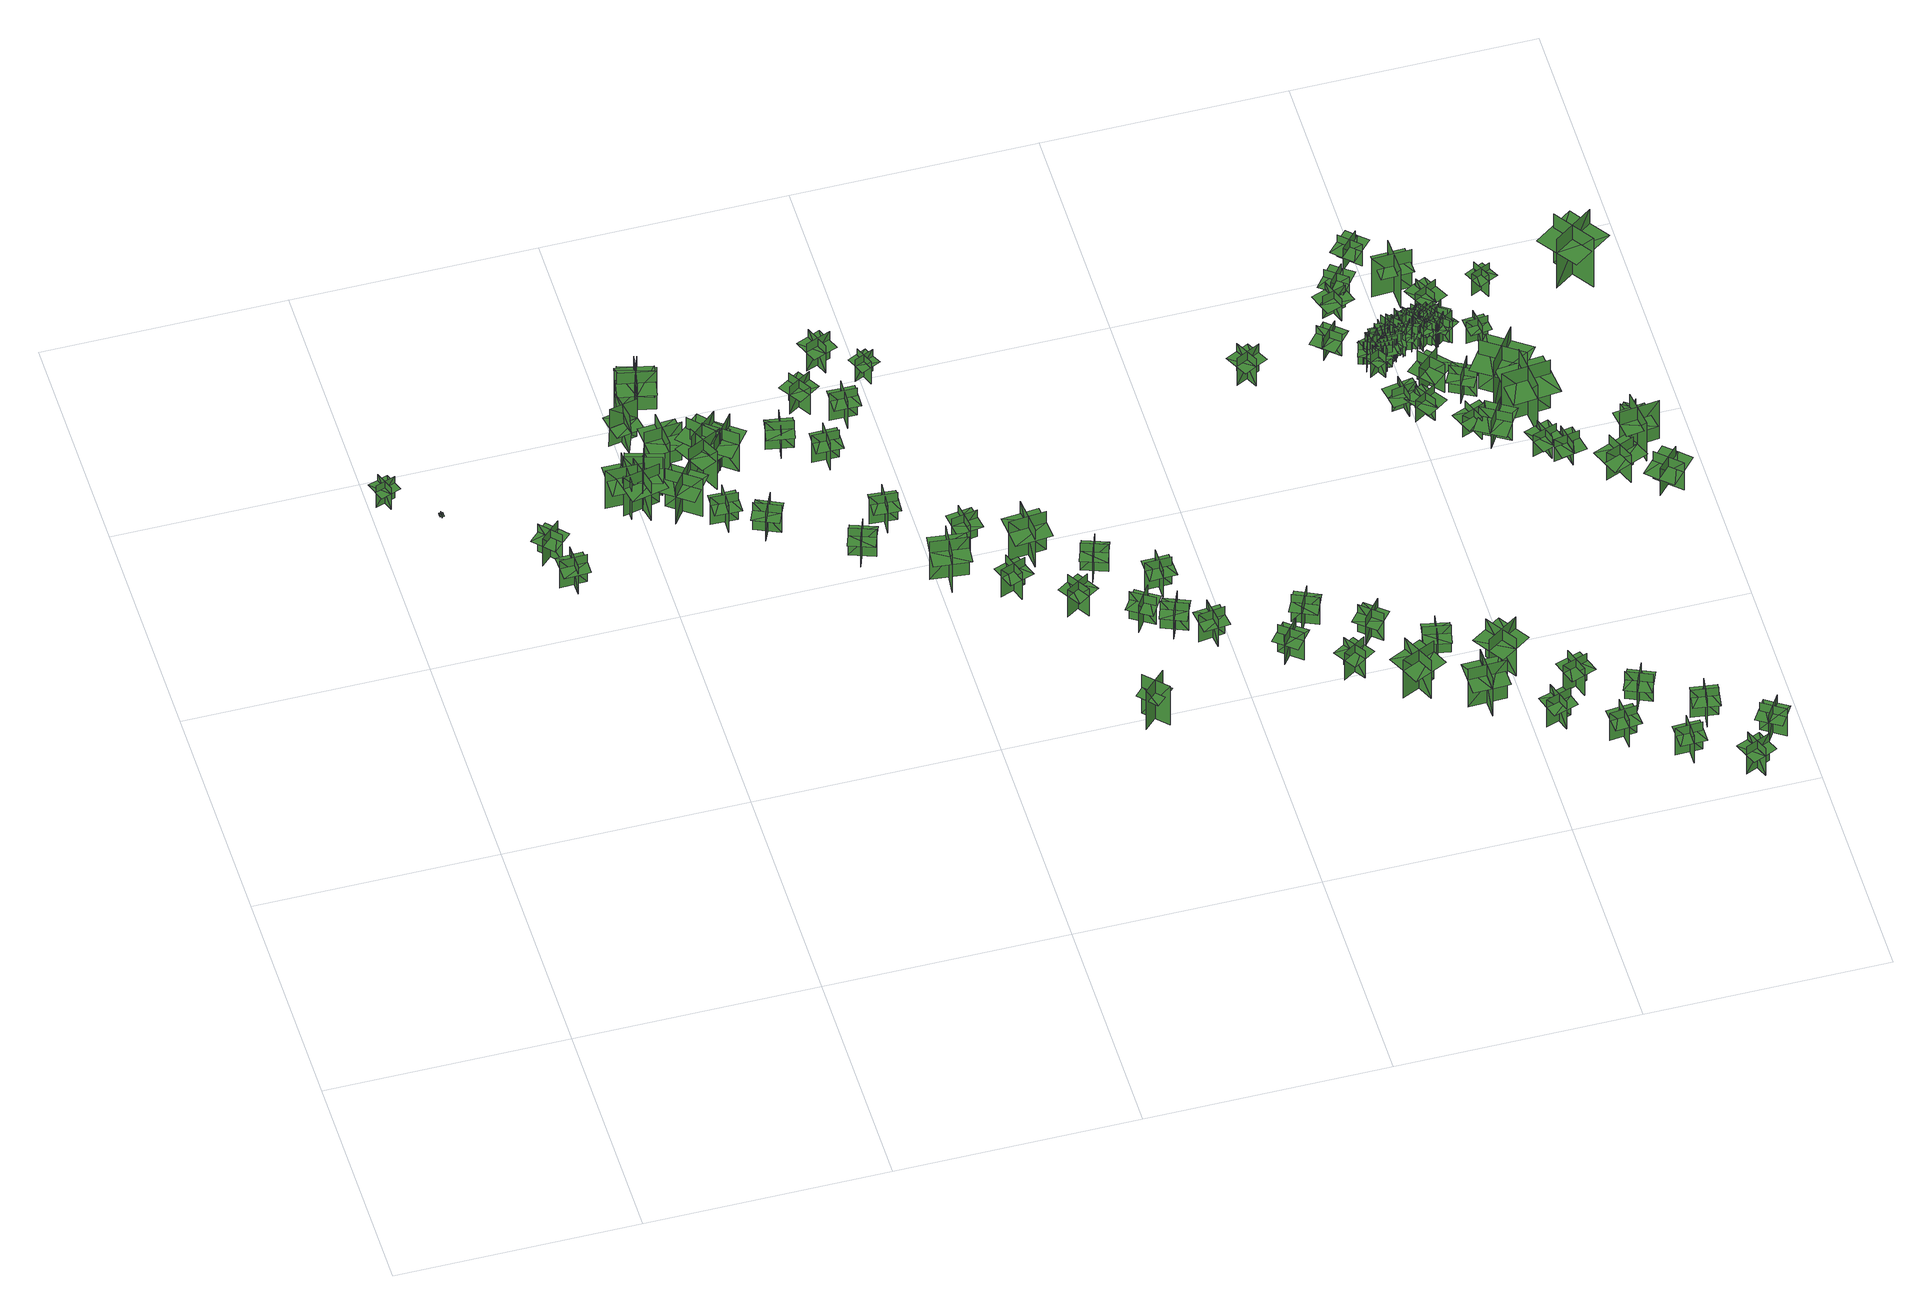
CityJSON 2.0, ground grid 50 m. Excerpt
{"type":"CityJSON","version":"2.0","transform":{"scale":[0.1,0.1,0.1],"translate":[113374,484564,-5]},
"CityObjects":{
"tree1":{"type":"SolitaryVegetationObject","geometry":[{"type":"MultiSurface","lod":"1","boundaries":[[[0,1,2]],[[0,2,3]],[[4,5,6]],[[4,6,7]],[[8,9,10]],[[8,10,11]],[[8,11,12]],[[8,12,13]]]}]},
"tree2":{"type":"SolitaryVegetationObject","geometry":[{"type":"MultiSurface","lod":"1","boundaries":[[[14,15,16]],[[14,16,17]],[[18,19,20]],[[18,20,21]],[[22,23,24]],[[22,24,25]],[[22,25,26]],[[22,26,27]]]}]},
"tree3":{"type":"SolitaryVegetationObject","geometry":[{"type":"MultiSurface","lod":"1","boundaries":[[[28,29,30]],[[28,30,31]],[[32,33,34]],[[32,34,35]],[[36,37,38]],[[36,38,39]],[[36,39,40]],[[36,40,41]]]}]},
"tree4":{"type":"SolitaryVegetationObject","geometry":[{"type":"MultiSurface","lod":"1","boundaries":[[[42,43,44]],[[42,44,45]],[[46,47,48]],[[46,48,49]],[[50,51,52]],[[50,52,53]],[[50,53,54]],[[50,54,55]]]}]},
"tree5":{"type":"SolitaryVegetationObject","geometry":[{"type":"MultiSurface","lod":"1","boundaries":[[[56,57,58]],[[56,58,59]],[[60,61,62]],[[60,62,63]],[[64,65,66]],[[64,66,67]],[[64,67,68]],[[64,68,69]]]}]},
"tree6":{"type":"SolitaryVegetationObject","geometry":[{"type":"MultiSurface","lod":"1","boundaries":[[[70,71,72]],[[70,72,73]],[[74,75,76]],[[74,76,77]],[[78,79,80]],[[78,80,81]],[[78,81,82]],[[78,82,83]]]}]},
"tree7":{"type":"SolitaryVegetationObject","geometry":[{"type":"MultiSurface","lod":"1","boundaries":[[[84,85,86]],[[84,86,87]],[[88,89,90]],[[88,90,91]],[[92,93,94]],[[92,94,95]],[[92,95,96]],[[92,96,97]]]}]},
"tree8":{"type":"SolitaryVegetationObject","geometry":[{"type":"MultiSurface","lod":"1","boundaries":[[[98,99,100]],[[98,100,101]],[[102,103,104]],[[102,104,105]],[[106,107,108]],[[106,108,109]],[[106,109,110]],[[106,110,111]]]}]},
"tree9":{"type":"SolitaryVegetationObject","geometry":[{"type":"MultiSurface","lod":"1","boundaries":[[[112,113,114]],[[112,114,115]],[[116,117,118]],[[116,118,119]],[[120,121,117]],[[120,117,116]],[[122,123,113]],[[122,113,112]],[[112,113,124]],[[112,124,125]],[[112,126,127]],[[112,127,113]]]}]},
"tree10":{"type":"SolitaryVegetationObject","geometry":[{"type":"MultiSurface","lod":"1","boundaries":[[[128,129,130]],[[128,130,131]],[[132,133,134]],[[132,134,135]],[[136,137,138]],[[136,138,139]],[[136,139,140]],[[136,140,141]]]}]},
"tree11":{"type":"SolitaryVegetationObject","geometry":[{"type":"MultiSurface","lod":"1","boundaries":[[[142,143,144]],[[142,144,145]],[[146,147,148]],[[146,148,149]],[[150,151,152]],[[150,152,153]],[[150,153,154]],[[150,154,155]]]}]},
"tree12":{"type":"SolitaryVegetationObject","geometry":[{"type":"MultiSurface","lod":"1","boundaries":[[[156,157,158]],[[156,158,159]],[[160,161,162]],[[160,162,163]],[[164,165,166]],[[164,166,167]],[[164,167,168]],[[164,168,169]]]}]},
"tree13":{"type":"SolitaryVegetationObject","geometry":[{"type":"MultiSurface","lod":"1","boundaries":[[[170,171,172]],[[170,172,173]],[[174,175,176]],[[174,176,177]],[[178,179,180]],[[178,180,181]],[[178,181,182]],[[178,182,183]]]}]},
"tree14":{"type":"SolitaryVegetationObject","geometry":[{"type":"MultiSurface","lod":"1","boundaries":[[[184,185,186]],[[184,186,187]],[[188,189,190]],[[188,190,191]],[[192,193,194]],[[192,194,195]],[[192,195,196]],[[192,196,197]]]}]},
"tree15":{"type":"SolitaryVegetationObject","geometry":[{"type":"MultiSurface","lod":"1","boundaries":[[[198,199,200]],[[198,200,201]],[[202,203,204]],[[202,204,205]],[[206,207,208]],[[206,208,209]],[[206,209,210]],[[206,210,211]]]}]},
"tree16":{"type":"SolitaryVegetationObject","geometry":[{"type":"MultiSurface","lod":"1","boundaries":[[[212,213,214]],[[212,214,215]],[[216,217,218]],[[216,218,219]],[[220,221,222]],[[220,222,223]],[[220,223,224]],[[220,224,225]]]}]},
"tree17":{"type":"SolitaryVegetationObject","geometry":[{"type":"MultiSurface","lod":"1","boundaries":[[[226,227,228]],[[226,228,229]],[[230,231,232]],[[230,232,233]],[[234,235,236]],[[234,236,237]],[[234,237,238]],[[234,238,239]]]}]},
"tree18":{"type":"SolitaryVegetationObject","geometry":[{"type":"MultiSurface","lod":"1","boundaries":[[[240,241,242]],[[240,242,243]],[[244,245,246]],[[244,246,247]],[[248,249,250]],[[248,250,251]],[[248,251,252]],[[248,252,253]]]}]},
"tree19":{"type":"SolitaryVegetationObject","geometry":[{"type":"MultiSurface","lod":"1","boundaries":[[[254,255,256]],[[254,256,257]],[[258,259,260]],[[258,260,261]],[[262,263,264]],[[262,264,265]],[[262,265,266]],[[262,266,267]]]}]},
"tree20":{"type":"SolitaryVegetationObject","geometry":[{"type":"MultiSurface","lod":"1","boundaries":[[[268,269,270]],[[268,270,271]],[[272,273,274]],[[272,274,275]],[[276,277,278]],[[276,278,279]],[[276,279,280]],[[276,280,281]]]}]},
"tree21":{"type":"SolitaryVegetationObject","geometry":[{"type":"MultiSurface","lod":"1","boundaries":[[[282,283,284]],[[282,284,285]],[[286,287,288]],[[286,288,289]],[[290,291,292]],[[290,292,293]],[[290,293,294]],[[290,294,295]]]}]},
"tree22":{"type":"SolitaryVegetationObject","geometry":[{"type":"MultiSurface","lod":"1","boundaries":[[[296,297,298]],[[296,298,299]],[[300,301,302]],[[300,302,303]],[[304,305,306]],[[304,306,307]],[[304,307,308]],[[304,308,309]]]}]},
"tree23":{"type":"SolitaryVegetationObject","geometry":[{"type":"MultiSurface","lod":"1","boundaries":[[[310,311,312]],[[310,312,313]],[[314,315,316]],[[314,316,317]],[[318,319,320]],[[318,320,321]],[[318,321,322]],[[318,322,323]]]}]},
"tree24":{"type":"SolitaryVegetationObject","geometry":[{"type":"MultiSurface","lod":"1","boundaries":[[[324,325,326]],[[324,326,327]],[[328,329,330]],[[328,330,331]],[[332,333,334]],[[332,334,335]],[[332,335,336]],[[332,336,337]]]}]},
"tree25":{"type":"SolitaryVegetationObject","geometry":[{"type":"MultiSurface","lod":"1","boundaries":[[[338,339,340]],[[338,340,341]],[[342,343,344]],[[342,344,345]],[[346,347,348]],[[346,348,349]],[[346,349,350]],[[346,350,351]]]}]},
"tree26":{"type":"SolitaryVegetationObject","geometry":[{"type":"MultiSurface","lod":"1","boundaries":[[[352,353,354]],[[352,354,355]],[[356,357,358]],[[356,358,359]],[[360,361,362]],[[360,362,363]],[[360,363,364]],[[360,364,365]]]}]},
"tree27":{"type":"SolitaryVegetationObject","geometry":[{"type":"MultiSurface","lod":"1","boundaries":[[[366,367,368]],[[366,368,369]],[[370,371,372]],[[370,372,373]],[[374,375,376]],[[374,376,377]],[[374,377,378]],[[374,378,379]]]}]},
"tree28":{"type":"SolitaryVegetationObject","geometry":[{"type":"MultiSurface","lod":"1","boundaries":[[[380,381,382]],[[380,382,383]],[[384,385,386]],[[384,386,387]],[[388,389,390]],[[388,390,391]],[[388,391,392]],[[388,392,393]]]}]},
"tree29":{"type":"SolitaryVegetationObject","geometry":[{"type":"MultiSurface","lod":"1","boundaries":[[[394,395,396]],[[394,396,397]],[[398,399,400]],[[398,400,401]],[[402,403,404]],[[402,404,405]],[[402,405,406]],[[402,406,407]]]}]},
"tree30":{"type":"SolitaryVegetationObject","geometry":[{"type":"MultiSurface","lod":"1","boundaries":[[[408,409,410]],[[408,410,411]],[[412,413,414]],[[412,414,415]],[[416,417,418]],[[416,418,419]],[[416,419,420]],[[416,420,421]]]}]},
"tree31":{"type":"SolitaryVegetationObject","geometry":[{"type":"MultiSurface","lod":"1","boundaries":[[[422,423,424]],[[422,424,425]],[[426,427,428]],[[426,428,429]],[[430,431,432]],[[430,432,433]],[[430,433,434]],[[430,434,435]]]}]},
"tree32":{"type":"SolitaryVegetationObject","geometry":[{"type":"MultiSurface","lod":"1","boundaries":[[[436,437,438]],[[436,438,439]],[[440,441,442]],[[440,442,443]],[[444,445,446]],[[444,446,447]],[[444,447,448]],[[444,448,449]]]}]},
"tree33":{"type":"SolitaryVegetationObject","geometry":[{"type":"MultiSurface","lod":"1","boundaries":[[[450,451,452]],[[450,452,453]],[[454,455,456]],[[454,456,457]],[[458,459,460]],[[458,460,461]],[[458,461,462]],[[458,462,463]]]}]},
"tree34":{"type":"SolitaryVegetationObject","geometry":[{"type":"MultiSurface","lod":"1","boundaries":[[[464,465,466]],[[464,466,467]],[[468,469,470]],[[468,470,471]],[[472,473,474]],[[472,474,475]],[[472,475,476]],[[472,476,477]]]}]},
"tree35":{"type":"SolitaryVegetationObject","geometry":[{"type":"MultiSurface","lod":"1","boundaries":[[[478,479,480]],[[478,480,481]],[[482,483,484]],[[482,484,485]],[[486,487,488]],[[486,488,489]],[[486,489,490]],[[486,490,491]]]}]},
"tree36":{"type":"SolitaryVegetationObject","geometry":[{"type":"MultiSurface","lod":"1","boundaries":[[[492,493,494]],[[492,494,495]],[[496,497,498]],[[496,498,499]],[[500,501,502]],[[500,502,503]],[[500,503,504]],[[500,504,505]]]}]},
"tree37":{"type":"SolitaryVegetationObject","geometry":[{"type":"MultiSurface","lod":"1","boundaries":[[[506,507,508]],[[506,508,509]],[[510,511,512]],[[510,512,513]],[[514,515,516]],[[514,516,517]],[[514,517,518]],[[514,518,519]]]}]},
"tree38":{"type":"SolitaryVegetationObject","geometry":[{"type":"MultiSurface","lod":"1","boundaries":[[[520,521,522]],[[520,522,523]],[[524,525,526]],[[524,526,527]],[[528,529,530]],[[528,530,531]],[[528,531,532]],[[528,532,533]]]}]},
"tree39":{"type":"SolitaryVegetationObject","geometry":[{"type":"MultiSurface","lod":"1","boundaries":[[[534,535,536]],[[534,536,537]],[[538,539,540]],[[538,540,541]],[[542,543,544]],[[542,544,545]],[[542,545,546]],[[542,546,547]]]}]},
"tree40":{"type":"SolitaryVegetationObject","geometry":[{"type":"MultiSurface","lod":"1","boundaries":[[[548,549,550]],[[548,550,551]],[[552,553,554]],[[552,554,555]],[[556,557,558]],[[556,558,559]],[[556,559,560]],[[556,560,561]]]}]},
"tree41":{"type":"SolitaryVegetationObject","geometry":[{"type":"MultiSurface","lod":"1","boundaries":[[[562,563,564]],[[562,564,565]],[[566,567,568]],[[566,568,569]],[[570,571,572]],[[570,572,573]],[[570,573,574]],[[570,574,575]]]}]},
"tree42":{"type":"SolitaryVegetationObject","geometry":[{"type":"MultiSurface","lod":"1","boundaries":[[[576,577,578]],[[576,578,579]],[[580,581,582]],[[580,582,583]],[[584,585,586]],[[584,586,587]],[[584,587,588]],[[584,588,589]]]}]},
"tree43":{"type":"SolitaryVegetationObject","geometry":[{"type":"MultiSurface","lod":"1","boundaries":[[[590,591,592]],[[590,592,593]],[[594,595,596]],[[594,596,597]],[[598,599,600]],[[598,600,601]],[[598,601,602]],[[598,602,603]]]}]},
"tree44":{"type":"SolitaryVegetationObject","geometry":[{"type":"MultiSurface","lod":"1","boundaries":[[[604,605,606]],[[604,606,607]],[[608,609,610]],[[608,610,611]],[[612,613,614]],[[612,614,615]],[[612,615,616]],[[612,616,617]]]}]},
"tree45":{"type":"SolitaryVegetationObject","geometry":[{"type":"MultiSurface","lod":"1","boundaries":[[[618,619,620]],[[618,620,621]],[[622,623,624]],[[622,624,625]],[[626,627,628]],[[626,628,629]],[[626,629,630]],[[626,630,631]]]}]},
"tree46":{"type":"SolitaryVegetationObject","geometry":[{"type":"MultiSurface","lod":"1","boundaries":[[[632,633,634]],[[632,634,635]],[[636,637,638]],[[636,638,639]],[[640,641,642]],[[640,642,643]],[[640,643,644]],[[640,644,645]]]}]},
"tree47":{"type":"SolitaryVegetationObject","geometry":[{"type":"MultiSurface","lod":"1","boundaries":[[[646,647,648]],[[646,648,649]],[[650,651,652]],[[650,652,653]],[[654,655,656]],[[654,656,657]],[[654,657,658]],[[654,658,659]]]}]},
"tree48":{"type":"SolitaryVegetationObject","geometry":[{"type":"MultiSurface","lod":"1","boundaries":[[[660,661,662]],[[660,662,663]],[[664,665,666]],[[664,666,667]],[[668,669,670]],[[668,670,671]],[[668,671,672]],[[668,672,673]]]}]},
"tree49":{"type":"SolitaryVegetationObject","geometry":[{"type":"MultiSurface","lod":"1","boundaries":[[[674,675,676]],[[674,676,677]],[[678,679,680]],[[678,680,681]],[[682,683,684]],[[682,684,685]],[[682,685,686]],[[682,686,687]]]}]},
"tree50":{"type":"SolitaryVegetationObject","geometry":[{"type":"MultiSurface","lod":"1","boundaries":[[[688,689,690]],[[688,690,691]],[[692,693,694]],[[692,694,695]],[[696,697,698]],[[696,698,699]],[[696,699,700]],[[696,700,701]]]}]},
"tree51":{"type":"SolitaryVegetationObject","geometry":[{"type":"MultiSurface","lod":"1","boundaries":[[[702,703,704]],[[702,704,705]],[[706,707,708]],[[706,708,709]],[[710,711,712]],[[710,712,713]],[[710,713,714]],[[710,714,715]]]}]},
"tree52":{"type":"SolitaryVegetationObject","geometry":[{"type":"MultiSurface","lod":"1","boundaries":[[[716,717,718]],[[716,718,719]],[[720,721,722]],[[720,722,723]],[[724,725,726]],[[724,726,727]],[[724,727,728]],[[724,728,729]]]}]},
"tree53":{"type":"SolitaryVegetationObject","geometry":[{"type":"MultiSurface","lod":"1","boundaries":[[[730,731,732]],[[730,732,733]],[[734,735,736]],[[734,736,737]],[[738,739,740]],[[738,740,741]],[[738,742,743]],[[738,743,739]]]}]},
"tree54":{"type":"SolitaryVegetationObject","geometry":[{"type":"MultiSurface","lod":"1","boundaries":[[[744,745,746]],[[744,746,747]],[[748,749,750]],[[748,750,751]],[[752,753,754]],[[752,754,755]],[[752,756,757]],[[752,757,753]]]}]},
"tree55":{"type":"SolitaryVegetationObject","geometry":[{"type":"MultiSurface","lod":"1","boundaries":[[[758,759,760]],[[758,760,761]],[[762,763,764]],[[762,764,765]],[[766,767,768]],[[766,768,769]],[[766,770,771]],[[766,771,767]]]}]},
"tree56":{"type":"SolitaryVegetationObject","geometry":[{"type":"MultiSurface","lod":"1","boundaries":[[[772,773,774]],[[772,774,775]],[[776,777,778]],[[776,778,779]],[[780,781,782]],[[780,782,783]],[[780,783,784]],[[780,784,785]]]}]},
"tree57":{"type":"SolitaryVegetationObject","geometry":[{"type":"MultiSurface","lod":"1","boundaries":[[[786,787,788]],[[786,788,789]],[[790,791,792]],[[790,792,793]],[[794,795,796]],[[794,796,797]],[[794,798,799]],[[794,799,795]]]}]},
"tree58":{"type":"SolitaryVegetationObject","geometry":[{"type":"MultiSurface","lod":"1","boundaries":[[[800,801,802]],[[800,802,803]],[[804,805,806]],[[804,806,807]],[[808,809,810]],[[808,810,811]],[[808,811,812]],[[808,812,813]]]}]},
"tree59":{"type":"SolitaryVegetationObject","geometry":[{"type":"MultiSurface","lod":"1","boundaries":[[[814,815,816]],[[814,816,817]],[[818,819,820]],[[818,820,821]],[[822,823,824]],[[822,824,825]],[[822,826,827]],[[822,827,823]]]}]},
"tree60":{"type":"SolitaryVegetationObject","geometry":[{"type":"MultiSurface","lod":"1","boundaries":[[[828,829,830]],[[828,830,831]],[[832,833,834]],[[832,834,835]],[[836,837,838]],[[836,838,839]],[[836,840,841]],[[836,841,837]]]}]},
"tree61":{"type":"SolitaryVegetationObject","geometry":[{"type":"MultiSurface","lod":"1","boundaries":[[[842,843,844]],[[842,844,845]],[[846,847,848]],[[846,848,849]],[[850,851,852]],[[850,852,853]],[[850,854,855]],[[850,855,851]]]}]},
"tree62":{"type":"SolitaryVegetationObject","geometry":[{"type":"MultiSurface","lod":"1","boundaries":[[[856,857,858]],[[856,858,859]],[[860,861,862]],[[860,862,863]],[[864,865,866]],[[864,866,867]],[[864,868,869]],[[864,869,865]]]}]},
"tree63":{"type":"SolitaryVegetationObject","geometry":[{"type":"MultiSurface","lod":"1","boundaries":[[[870,871,872]],[[870,872,873]],[[874,875,876]],[[874,876,877]],[[878,879,880]],[[878,880,881]],[[878,882,883]],[[878,883,879]]]}]},
"tree64":{"type":"SolitaryVegetationObject","geometry":[{"type":"MultiSurface","lod":"1","boundaries":[[[884,885,886]],[[884,886,887]],[[888,889,890]],[[888,890,891]],[[892,893,894]],[[892,894,895]],[[892,895,896]],[[892,896,897]]]}]},
"tree65":{"type":"SolitaryVegetationObject","geometry":[{"type":"MultiSurface","lod":"1","boundaries":[[[898,899,900]],[[898,900,901]],[[902,903,904]],[[902,904,905]],[[906,907,908]],[[906,908,909]],[[906,910,911]],[[906,911,907]]]}]},
"tree66":{"type":"SolitaryVegetationObject","geometry":[{"type":"MultiSurface","lod":"1","boundaries":[[[912,913,914]],[[912,914,915]],[[916,917,918]],[[916,918,919]],[[920,921,922]],[[920,922,923]],[[920,923,924]],[[920,924,925]]]}]},
"tree67":{"type":"SolitaryVegetationObject","geometry":[{"type":"MultiSurface","lod":"1","boundaries":[[[926,927,928]],[[926,928,929]],[[930,931,932]],[[930,932,933]],[[934,935,936]],[[934,936,937]],[[934,938,939]],[[934,939,935]]]}]},
"tree68":{"type":"SolitaryVegetationObject","geometry":[{"type":"MultiSurface","lod":"1","boundaries":[[[940,941,942]],[[940,942,943]],[[944,945,946]],[[944,946,947]],[[948,949,950]],[[948,950,951]],[[948,952,953]],[[948,953,949]]]}]},
"tree69":{"type":"SolitaryVegetationObject","geometry":[{"type":"MultiSurface","lod":"1","boundaries":[[[954,955,956]],[[954,956,957]],[[958,959,960]],[[958,960,961]],[[962,963,964]],[[962,964,965]],[[962,966,967]],[[962,967,963]]]}]},
"tree70":{"type":"SolitaryVegetationObject","geometry":[{"type":"MultiSurface","lod":"1","boundaries":[[[968,969,970]],[[968,970,971]],[[972,973,974]],[[972,974,975]],[[976,977,978]],[[976,978,979]],[[976,980,981]],[[976,981,977]]]}]},
"tree71":{"type":"SolitaryVegetationObject","geometry":[{"type":"MultiSurface","lod":"1","boundaries":[[[982,983,984]],[[982,984,985]],[[986,987,988]],[[986,988,989]],[[990,991,992]],[[990,992,993]],[[990,993,994]],[[990,994,995]]]}]},
"tree72":{"type":"SolitaryVegetationObject","geometry":[{"type":"MultiSurface","lod":"1","boundaries":[[[996,997,998]],[[996,998,999]],[[1000,1001,1002]],[[1000,1002,1003]],[[1004,1005,1006]],[[1004,1006,1007]],[[1004,1007,1008]],[[1004,1008,1009]]]}]},
"tree73":{"type":"SolitaryVegetationObject","geometry":[{"type":"MultiSurface","lod":"1","boundaries":[[[1010,1011,1012]],[[1010,1012,1013]],[[1014,1015,1016]],[[1014,1016,1017]],[[1018,1019,1020]],[[1018,1020,1021]],[[1018,1022,1023]],[[1018,1023,1019]]]}]},
"tree74":{"type":"SolitaryVegetationObject","geometry":[{"type":"MultiSurface","lod":"1","boundaries":[[[1024,1025,1026]],[[1024,1026,1027]],[[1028,1029,1030]],[[1028,1030,1031]],[[1032,1033,1034]],[[1032,1034,1035]],[[1032,1036,1037]],[[1032,1037,1033]]]}]},
"tree75":{"type":"SolitaryVegetationObject","geometry":[{"type":"MultiSurface","lod":"1","boundaries":[[[1038,1039,1040]],[[1038,1040,1041]],[[1042,1043,1044]],[[1042,1044,1045]],[[1046,1047,1048]],[[1046,1048,1049]],[[1046,1049,1050]],[[1046,1050,1051]]]}]},
"tree76":{"type":"SolitaryVegetationObject","geometry":[{"type":"MultiSurface","lod":"1","boundaries":[[[1052,1053,1054]],[[1052,1054,1055]],[[1056,1057,1058]],[[1056,1058,1059]],[[1060,1061,1062]],[[1060,1062,1063]],[[1060,1064,1065]],[[1060,1065,1061]]]}]},
"tree77":{"type":"SolitaryVegetationObject","geometry":[{"type":"MultiSurface","lod":"1","boundaries":[[[1066,1067,1068]],[[1066,1068,1069]],[[1070,1071,1072]],[[1070,1072,1073]],[[1074,1075,1076]],[[1074,1076,1077]],[[1074,1078,1079]],[[1074,1079,1075]]]}]},
"tree78":{"type":"SolitaryVegetationObject","geometry":[{"type":"MultiSurface","lod":"1","boundaries":[[[1080,1081,1082]],[[1080,1082,1083]],[[1084,1085,1086]],[[1084,1086,1087]],[[1088,1089,1090]],[[1088,1090,1091]],[[1088,1092,1093]],[[1088,1093,1089]]]}]},
"tree79":{"type":"SolitaryVegetationObject","geometry":[{"type":"MultiSurface","lod":"1","boundaries":[[[1094,1095,1096]],[[1094,1096,1097]],[[1098,1099,1100]],[[1098,1100,1101]],[[1102,1103,1104]],[[1102,1104,1105]],[[1102,1106,1107]],[[1102,1107,1103]]]}]},
"tree80":{"type":"SolitaryVegetationObject","geometry":[{"type":"MultiSurface","lod":"1","boundaries":[[[1108,1109,1110]],[[1108,1110,1111]],[[1112,1113,1114]],[[1112,1114,1115]],[[1116,1117,1118]],[[1116,1118,1119]],[[1116,1119,1120]],[[1116,1120,1121]]]}]},
"tree81":{"type":"SolitaryVegetationObject","geometry":[{"type":"MultiSurface","lod":"1","boundaries":[[[1122,1123,1124]],[[1122,1124,1125]],[[1126,1127,1128]],[[1126,1128,1129]],[[1130,1131,1132]],[[1130,1132,1133]],[[1130,1134,1135]],[[1130,1135,1131]]]}]},
"tree82":{"type":"SolitaryVegetationObject","geometry":[{"type":"MultiSurface","lod":"1","boundaries":[[[1136,1137,1138]],[[1136,1138,1139]],[[1140,1141,1142]],[[1140,1142,1143]],[[1144,1145,1146]],[[1144,1146,1147]],[[1144,1148,1149]],[[1144,1149,1145]]]}]},
"tree83":{"type":"SolitaryVegetationObject","geometry":[{"type":"MultiSurface","lod":"1","boundaries":[[[1150,1151,1152]],[[1150,1152,1153]],[[1154,1155,1156]],[[1154,1156,1157]],[[1158,1159,1160]],[[1158,1160,1161]],[[1158,1161,1162]],[[1158,1162,1163]]]}]},
"tree84":{"type":"SolitaryVegetationObject","geometry":[{"type":"MultiSurface","lod":"1","boundaries":[[[1164,1165,1166]],[[1164,1166,1167]],[[1168,1169,1170]],[[1168,1170,1171]],[[1172,1173,1174]],[[1172,1174,1175]],[[1172,1175,1176]],[[1172,1176,1177]]]}]},
"tree85":{"type":"SolitaryVegetationObject","geometry":[{"type":"MultiSurface","lod":"1","boundaries":[[[1178,1179,1180]],[[1178,1180,1181]],[[1182,1183,1184]],[[1182,1184,1185]],[[1186,1187,1188]],[[1186,1188,1189]],[[1186,1190,1191]],[[1186,1191,1187]]]}]},
"tree86":{"type":"SolitaryVegetationObject","geometry":[{"type":"MultiSurface","lod":"1","boundaries":[[[1192,1193,1194]],[[1192,1194,1195]],[[1196,1197,1198]],[[1196,1198,1199]],[[1200,1201,1202]],[[1200,1202,1203]],[[1200,1204,1205]],[[1200,1205,1201]]]}]},
"tree87":{"type":"SolitaryVegetationObject","geometry":[{"type":"MultiSurface","lod":"1","boundaries":[[[1206,1207,1208]],[[1206,1208,1209]],[[1210,1211,1212]],[[1210,1212,1213]],[[1214,1215,1216]],[[1214,1216,1217]],[[1214,1218,1219]],[[1214,1219,1215]]]}]},
"tree88":{"type":"SolitaryVegetationObject","geometry":[{"type":"MultiSurface","lod":"1","boundaries":[[[1220,1221,1222]],[[1220,1222,1223]],[[1224,1225,1226]],[[1224,1226,1227]],[[1228,1229,1230]],[[1228,1230,1231]],[[1228,1232,1233]],[[1228,1233,1229]]]}]},
"tree89":{"type":"SolitaryVegetationObject","geometry":[{"type":"MultiSurface","lod":"1","boundaries":[[[1234,1235,1236]],[[1234,1236,1237]],[[1238,1239,1240]],[[1238,1240,1241]],[[1242,1243,1244]],[[1242,1244,1245]],[[1242,1245,1246]],[[1242,1246,1247]]]}]},
"tree90":{"type":"SolitaryVegetationObject","geometry":[{"type":"MultiSurface","lod":"1","boundaries":[[[1248,1249,1250]],[[1248,1250,1251]],[[1252,1253,1254]],[[1252,1254,1255]],[[1256,1257,1258]],[[1256,1258,1259]],[[1256,1259,1260]],[[1256,1260,1261]]]}]},
"tree91":{"type":"SolitaryVegetationObject","geometry":[{"type":"MultiSurface","lod":"1","boundaries":[[[1262,1263,1264]],[[1262,1264,1265]],[[1266,1267,1268]],[[1266,1268,1269]],[[1270,1271,1272]],[[1270,1272,1273]],[[1270,1274,1275]],[[1270,1275,1271]]]}]},
"tree92":{"type":"SolitaryVegetationObject","geometry":[{"type":"MultiSurface","lod":"1","boundaries":[[[1276,1277,1278]],[[1276,1278,1279]],[[1280,1281,1282]],[[1280,1282,1283]],[[1284,1285,1286]],[[1284,1286,1287]],[[1284,1288,1289]],[[1284,1289,1285]]]}]},
"tree93":{"type":"SolitaryVegetationObject","geometry":[{"type":"MultiSurface","lod":"1","boundaries":[[[1290,1291,1292]],[[1290,1292,1293]],[[1294,1295,1296]],[[1294,1296,1297]],[[1298,1299,1300]],[[1298,1300,1301]],[[1298,1302,1303]],[[1298,1303,1299]]]}]},
"tree94":{"type":"SolitaryVegetationObject","geometry":[{"type":"MultiSurface","lod":"1","boundaries":[[[1304,1305,1306]],[[1304,1306,1307]],[[1308,1309,1310]],[[1308,1310,1311]],[[1312,1313,1314]],[[1312,1314,1315]],[[1312,1316,1317]],[[1312,1317,1313]]]}]},
"tree95":{"type":"SolitaryVegetationObject","geometry":[{"type":"MultiSurface","lod":"1","boundaries":[[[1318,1319,1320]],[[1318,1320,1321]],[[1322,1323,1324]],[[1322,1324,1325]],[[1326,1327,1328]],[[1326,1328,1329]],[[1326,1330,1331]],[[1326,1331,1327]]]}]},
"tree96":{"type":"SolitaryVegetationObject","geometry":[{"type":"MultiSurface","lod":"1","boundaries":[[[1332,1333,1334]],[[1332,1334,1335]],[[1336,1337,1338]],[[1336,1338,1339]],[[1340,1341,1342]],[[1340,1342,1343]],[[1340,1343,1344]],[[1340,1344,1345]]]}]},
"tree97":{"type":"SolitaryVegetationObject","geometry":[{"type":"MultiSurface","lod":"1","boundaries":[[[1346,1347,1348]],[[1346,1348,1349]],[[1350,1351,1352]],[[1350,1352,1353]],[[1354,1355,1356]],[[1354,1356,1357]],[[1354,1358,1359]],[[1354,1359,1355]]]}]},
"tree98":{"type":"SolitaryVegetationObject","geometry":[{"type":"MultiSurface","lod":"1","boundaries":[[[1360,1361,1362]],[[1360,1362,1363]],[[1364,1365,1366]],[[1364,1366,1367]],[[1368,1369,1370]],[[1368,1370,1371]],[[1368,1371,1372]],[[1368,1372,1373]]]}]},
"tree99":{"type":"SolitaryVegetationObject","geometry":[{"type":"MultiSurface","lod":"1","boundaries":[[[1374,1375,1376]],[[1374,1376,1377]],[[1378,1379,1380]],[[1378,1380,1381]],[[1382,1383,1384]],[[1382,1384,1385]],[[1382,1385,1386]],[[1382,1386,1387]]]}]},
"tree100":{"type":"SolitaryVegetationObject","geometry":[{"type":"MultiSurface","lod":"1","boundaries":[[[1388,1389,1390]],[[1388,1390,1391]],[[1392,1393,1394]],[[1392,1394,1395]],[[1396,1397,1398]],[[1396,1398,1399]],[[1396,1399,1400]],[[1396,1400,1401]]]}]},
"tree101":{"type":"SolitaryVegetationObject","geometry":[{"type":"MultiSurface","lod":"1","boundaries":[[[1402,1403,1404]],[[1402,1404,1405]],[[1406,1407,1408]],[[1406,1408,1409]],[[1410,1411,1412]],[[1410,1412,1413]],[[1410,1413,1414]],[[1410,1414,1415]]]}]},
"tree102":{"type":"SolitaryVegetationObject","geometry":[{"type":"MultiSurface","lod":"1","boundaries":[[[1416,1417,1418]],[[1416,1418,1419]],[[1420,1421,1422]],[[1420,1422,1423]],[[1424,1425,1426]],[[1424,1426,1427]],[[1424,1427,1428]],[[1424,1428,1429]]]}]},
"tree103":{"type":"SolitaryVegetationObject","geometry":[{"type":"MultiSurface","lod":"1","boundaries":[[[1430,1431,1432]],[[1430,1432,1433]],[[1434,1435,1436]],[[1434,1436,1437]],[[1438,1439,1440]],[[1438,1440,1441]],[[1438,1441,1442]],[[1438,1442,1443]]]}]},
"tree104":{"type":"SolitaryVegetationObject","geometry":[{"type":"MultiSurface","lod":"1","boundaries":[[[1444,1445,1446]],[[1444,1446,1447]],[[1448,1449,1450]],[[1448,1450,1451]],[[1452,1453,1454]],[[1452,1454,1455]],[[1452,1455,1456]],[[1452,1456,1457]]]}]},
"tree105":{"type":"SolitaryVegetationObject","geometry":[{"type":"MultiSurface","lod":"1","boundaries":[[[1458,1459,1460]],[[1458,1460,1461]],[[1462,1463,1464]],[[1462,1464,1465]],[[1466,1467,1468]],[[1466,1468,1469]],[[1466,1469,1470]],[[1466,1470,1471]]]}]},
"tree106":{"type":"SolitaryVegetationObject","geometry":[{"type":"MultiSurface","lod":"1","boundaries":[[[1472,1473,1474]],[[1472,1474,1475]],[[1476,1477,1478]],[[1476,1478,1479]],[[1480,1481,1482]],[[1480,1482,1483]],[[1480,1483,1484]],[[1480,1484,1485]]]}]},
"tree107":{"type":"SolitaryVegetationObject","geometry":[{"type":"MultiSurface","lod":"1","boundaries":[[[1486,1487,1488]],[[1486,1488,1489]],[[1490,1491,1492]],[[1490,1492,1493]],[[1494,1495,1496]],[[1494,1496,1497]],[[1494,1497,1498]],[[1494,1498,1499]]]}]},
"tree108":{"type":"SolitaryVegetationObject","geometry":[{"type":"MultiSurface","lod":"1","boundaries":[[[1500,1501,1502]],[[1500,1502,1503]],[[1504,1505,1506]],[[1504,1506,1507]],[[1508,1509,1510]],[[1508,1510,1511]],[[1508,1511,1512]],[[1508,1512,1513]]]}]}
},
"vertices":[
[12,1425,20],[53,1439,20],[53,1439,81],[12,1425,81],[38,1412,20],[23,1453,20],[23,1453,81],[38,1412,81],[38,1412,64],[59,1419,64],[44,1461,64],[23,1453,64],[2,1446,64],[17,1404,64],
[123,1366,21],[131,1366,21],[131,1376,21],[123,1376,21],[127,1366,25],[127,1366,18],[127,1376,18],[127,1376,25],[127,1373,25],[130,1373,25],[130,1373,18],[127,1373,18],[123,1373,18],[123,1373,25],
[323,1096,27],[321,1151,27],[321,1151,104],[323,1096,104],[348,1123,27],[293,1121,27],[293,1121,104],[348,1123,104],[348,1123,82],[347,1150,82],[292,1149,82],[293,1121,82],[294,1093,82],[349,1095,82],
[318,1192,19],[280,1232,19],[280,1232,96],[318,1192,96],[319,1229,19],[279,1191,19],[279,1191,96],[319,1229,96],[319,1229,75],[300,1249,75],[260,1210,75],[279,1191,75],[298,1171,75],[338,1209,75],
[511,1294,29],[433,1294,29],[433,1294,136],[511,1294,136],[475,1331,29],[474,1253,29],[474,1253,136],[475,1331,136],[475,1331,106],[436,1331,106],[436,1253,106],[474,1253,106],[513,1253,106],[513,1331,106],
[509,1238,31],[492,1313,31],[492,1313,139],[509,1238,139],[537,1281,31],[461,1264,31],[461,1264,139],[537,1281,139],[537,1281,108],[528,1319,108],[453,1302,108],[461,1264,108],[469,1227,108],[545,1243,108],
[547,1293,34],[474,1317,34],[474,1317,141],[547,1293,141],[524,1339,34],[500,1265,34],[500,1265,141],[524,1339,141],[524,1339,111],[487,1351,111],[463,1277,111],[500,1265,111],[537,1254,111],[561,1327,111],
[545,1268,30],[607,1222,30],[607,1222,137],[545,1268,137],[552,1217,30],[598,1279,30],[598,1279,137],[552,1217,137],[552,1217,107],[583,1194,107],[629,1256,107],[598,1279,107],[567,1302,107],[521,1240,107],
[546,1469,69],[488,1457,69],[494,1427,70],[552,1438,70],[524,1434,69],[512,1492,69],[509,1492,124],[520,1433,124],[520,1433,15],[509,1492,15],[546,1471,15],[487,1460,15],[488,1457,124],[546,1469,124],[540,1498,70],[482,1487,70],
[567,1416,21],[574,1338,21],[574,1338,129],[567,1416,129],[534,1376,21],[611,1383,21],[611,1383,129],[534,1376,129],[534,1376,99],[537,1338,99],[614,1344,99],[611,1383,99],[608,1421,99],[531,1415,99],
[671,1197,29],[616,1199,29],[616,1199,106],[671,1197,106],[646,1224,29],[644,1169,29],[644,1169,106],[646,1224,106],[646,1224,84],[618,1225,84],[617,1170,84],[644,1169,84],[672,1168,84],[673,1224,84],
[527,1547,12],[603,1532,12],[603,1532,120],[527,1547,120],[556,1504,12],[571,1580,12],[571,1580,120],[556,1504,120],[556,1504,90],[594,1496,90],[609,1572,90],[571,1580,90],[533,1587,90],[518,1511,90],
[599,1533,13],[525,1557,13],[525,1557,120],[599,1533,120],[576,1579,13],[552,1506,13],[552,1506,120],[576,1579,120],[576,1579,90],[539,1591,90],[515,1518,90],[552,1506,90],[588,1493,90],[613,1567,90],
[621,1357,25],[655,1287,25],[655,1287,133],[621,1357,133],[604,1308,25],[674,1342,25],[674,1342,133],[604,1308,133],[604,1308,102],[621,1274,102],[691,1308,102],[674,1342,102],[657,1377,102],[587,1343,102],
[621,1387,28],[673,1330,28],[673,1330,135],[621,1387,135],[618,1336,28],[676,1388,28],[676,1388,135],[618,1336,135],[618,1336,105],[644,1307,105],[702,1359,105],[676,1388,105],[650,1416,105],[592,1364,105],
[707,1128,30],[730,1179,30],[730,1179,107],[707,1128,107],[742,1141,30],[691,1164,30],[691,1164,107],[742,1141,107],[742,1141,85],[753,1166,85],[703,1189,85],[691,1164,85],[680,1138,85],[731,1116,85],
[656,1312,27],[704,1373,27],[704,1373,134],[656,1312,134],[707,1318,27],[647,1365,27],[647,1365,134],[707,1318,134],[707,1318,104],[731,1348,104],[670,1396,104],[647,1365,104],[623,1335,104],[684,1287,104],
[884,1068,26],[865,1016,26],[865,1016,103],[884,1068,103],[850,1053,26],[902,1034,26],[902,1034,103],[850,1053,103],[850,1053,82],[841,1027,82],[893,1008,82],[902,1034,82],[912,1060,82],[860,1079,82],
[795,1329,27],[805,1384,27],[805,1384,104],[795,1329,104],[826,1350,27],[771,1360,27],[771,1360,104],[826,1350,104],[826,1350,82],[831,1377,82],[776,1387,82],[771,1360,82],[766,1333,82],[821,1323,82],
[903,1301,28],[848,1302,28],[848,1302,105],[903,1301,105],[877,1328,28],[877,1273,28],[877,1273,105],[877,1328,105],[877,1328,83],[850,1328,83],[849,1273,83],[877,1273,83],[904,1272,83],[905,1328,83],
[967,1114,28],[911,1118,28],[911,1118,105],[967,1114,105],[943,1142,28],[939,1086,28],[939,1086,105],[943,1142,105],[943,1142,83],[915,1144,83],[911,1088,83],[939,1086,83],[966,1085,83],[970,1140,83],
[849,1470,29],[879,1423,29],[879,1423,106],[849,1470,106],[841,1434,29],[888,1463,29],[888,1463,106],[841,1434,106],[841,1434,84],[856,1410,84],[902,1440,84],[888,1463,84],[873,1487,84],[826,1457,84],
[1025,982,25],[1016,905,25],[1016,905,132],[1025,982,132],[984,950,25],[1061,941,25],[1061,941,132],[984,950,132],[984,950,102],[980,912,102],[1057,903,102],[1061,941,102],[1066,980,102],[989,989,102],
[966,1397,29],[910,1397,29],[910,1397,106],[966,1397,106],[940,1423,29],[939,1368,29],[939,1368,106],[940,1423,106],[940,1423,85],[912,1423,85],[912,1368,85],[939,1368,85],[967,1368,85],[968,1423,85],
[1070,1052,27],[1078,997,27],[1078,997,103],[1070,1052,103],[1048,1022,27],[1102,1031,27],[1102,1031,103],[1048,1022,103],[1048,1022,82],[1052,995,82],[1107,1003,82],[1102,1031,82],[1098,1058,82],[1044,1050,82],
[904,1535,27],[955,1555,27],[955,1555,104],[904,1535,104],[938,1520,27],[917,1571,27],[917,1571,104],[938,1520,104],[938,1520,82],[963,1530,82],[942,1582,82],[917,1571,82],[891,1561,82],[912,1510,82],
[1155,883,30],[1103,864,30],[1103,864,107],[1155,883,107],[1122,899,30],[1140,847,30],[1140,847,107],[1122,899,107],[1122,899,85],[1096,890,85],[1114,838,85],[1140,847,85],[1166,856,85],[1148,908,85],
[1327,514,13],[1281,471,13],[1281,471,122],[1327,514,122],[1285,515,13],[1285,515,122],[1329,470,122],[1329,470,13],[1287,514,87],[1268,495,87],[1302,459,87],[1322,477,87],[1341,495,87],[1306,532,87],
[997,1509,28],[1014,1468,28],[1014,1468,90],[997,1509,90],[986,1482,28],[1026,1499,28],[1026,1499,90],[986,1482,90],[986,1482,72],[994,1461,72],[1035,1479,72],[1026,1499,72],[1017,1520,72],[977,1502,72],
[1187,921,30],[1179,998,30],[1179,998,138],[1187,921,138],[1220,960,30],[1143,953,30],[1143,953,138],[1220,960,138],[1220,960,107],[1216,999,107],[1139,992,107],[1143,953,107],[1146,915,107],[1223,922,107],
[1260,814,24],[1213,785,24],[1213,785,101],[1260,814,101],[1224,823,24],[1254,776,24],[1254,776,101],[1224,823,101],[1224,823,80],[1201,808,80],[1230,761,80],[1254,776,80],[1277,791,80],[1248,838,80],
[1301,905,30],[1283,853,30],[1283,853,107],[1301,905,107],[1268,890,30],[1320,871,30],[1320,871,107],[1268,890,107],[1268,890,85],[1259,864,85],[1311,845,85],[1320,871,85],[1329,897,85],[1277,916,85],
[1371,716,27],[1325,746,27],[1325,746,104],[1371,716,104],[1364,752,27],[1333,706,27],[1333,706,104],[1364,752,104],[1364,752,82],[1341,767,82],[1310,721,82],[1333,706,82],[1357,690,82],[1387,737,82],
[1393,670,28],[1414,721,28],[1414,721,105],[1393,670,105],[1427,684,28],[1376,705,28],[1376,705,105],[1427,684,105],[1427,684,83],[1438,710,83],[1387,731,83],[1376,705,83],[1366,680,83],[1417,659,83],
[1428,808,29],[1373,807,29],[1373,807,106],[1428,808,106],[1402,834,29],[1403,779,29],[1403,779,106],[1402,834,106],[1402,834,84],[1374,833,84],[1375,778,84],[1403,779,84],[1431,779,84],[1429,835,84],
[1469,627,29],[1462,682,29],[1462,682,106],[1469,627,106],[1491,656,29],[1437,649,29],[1437,649,106],[1491,656,106],[1491,656,84],[1488,683,84],[1433,677,84],[1437,649,84],[1440,622,84],[1495,628,84],
[1576,582,30],[1619,548,30],[1619,548,107],[1576,582,107],[1579,546,30],[1614,589,30],[1614,589,107],[1579,546,107],[1579,546,85],[1601,528,85],[1636,571,85],[1614,589,85],[1593,606,85],[1558,563,85],
[1658,667,27],[1634,617,27],[1634,617,104],[1658,667,104],[1623,654,27],[1673,631,27],[1673,631,104],[1623,654,104],[1623,654,83],[1611,629,83],[1662,606,83],[1673,631,83],[1685,656,83],[1635,679,83],
[1719,472,28],[1689,518,28],[1689,518,105],[1719,472,105],[1727,508,28],[1680,478,28],[1680,478,105],[1727,508,105],[1727,508,84],[1712,531,84],[1665,502,84],[1680,478,84],[1695,455,84],[1742,484,84],
[1743,553,29],[1779,596,29],[1779,596,106],[1743,553,106],[1780,556,29],[1738,592,29],[1738,592,106],[1780,556,106],[1780,556,84],[1798,577,84],[1755,613,84],[1738,592,84],[1720,571,84],[1762,535,84],
[1828,389,25],[1795,459,25],[1795,459,133],[1828,389,133],[1846,437,25],[1776,405,25],[1776,405,133],[1846,437,133],[1846,437,103],[1829,473,103],[1759,440,103],[1776,405,103],[1792,370,103],[1862,402,103],
[1873,523,28],[1863,469,28],[1863,469,105],[1873,523,105],[1842,503,28],[1897,492,28],[1897,492,105],[1842,503,105],[1842,503,83],[1837,476,83],[1891,465,83],[1897,492,83],[1902,519,83],[1847,530,83],
[1890,346,28],[1968,348,28],[1968,348,136],[1890,346,136],[1928,310,28],[1926,388,28],[1926,388,136],[1928,310,136],[1928,310,106],[1966,311,106],[1964,389,106],[1926,388,106],[1887,387,106],[1889,309,106],
[1690,1273,28],[1740,1297,28],[1740,1297,105],[1690,1273,105],[1725,1261,28],[1700,1310,28],[1700,1310,105],[1725,1261,105],[1725,1261,83],[1750,1273,83],[1725,1322,83],[1700,1310,83],[1675,1298,83],[1700,1248,83],
[1949,406,31],[2014,449,31],[2014,449,138],[1949,406,138],[2000,396,31],[1957,460,31],[1957,460,138],[2000,396,138],[2000,396,108],[2032,418,108],[1989,482,108],[1957,460,108],[1925,439,108],[1968,375,108],
[2057,240,26],[2039,293,26],[2039,293,103],[2057,240,103],[2074,273,26],[2021,256,26],[2021,256,103],[2074,273,103],[2074,273,82],[2065,299,82],[2012,282,82],[2021,256,82],[2030,230,82],[2082,247,82],
[2127,349,29],[2075,331,29],[2075,331,106],[2127,349,106],[2094,366,29],[2113,313,29],[2113,313,106],[2094,366,106],[2094,366,85],[2068,357,85],[2086,304,85],[2113,313,85],[2139,322,85],[2121,375,85],
[2183,193,28],[2128,188,28],[2128,188,105],[2183,193,105],[2155,217,28],[2159,161,28],[2159,161,105],[2155,217,105],[2155,217,84],[2127,214,84],[2132,159,84],[2159,161,84],[2187,164,84],[2182,219,84],
[1904,1292,28],[1904,1292,90],[1863,1327,90],[1863,1327,28],[1868,1290,28],[1868,1290,90],[1901,1329,90],[1901,1329,28],[1863,1284,69],[1883,1267,69],[1925,1315,69],[1904,1333,69],[1884,1350,69],[1842,1301,69],
[2235,260,31],[2184,282,31],[2184,282,108],[2235,260,108],[2221,295,31],[2199,244,31],[2199,244,108],[2221,295,108],[2221,295,86],[2196,306,86],[2174,255,86],[2199,244,86],[2225,233,86],[2247,284,86],
[2294,118,27],[2239,117,27],[2239,117,104],[2294,118,104],[2268,144,27],[2268,88,27],[2268,88,104],[2268,144,103],[2268,144,82],[2240,143,82],[2241,88,82],[2268,88,82],[2296,89,82],[2295,144,82],
[1987,1104,28],[1987,1104,90],[1978,1157,90],[1978,1157,28],[1958,1126,28],[1958,1126,90],[2008,1134,90],[2008,1134,28],[1950,1124,70],[1954,1098,70],[2018,1109,70],[2013,1135,70],[2009,1162,70],[1945,1151,70],
[1940,1240,26],[1952,1276,26],[1952,1276,89],[1940,1240,89],[1966,1253,26],[1930,1265,26],[1930,1265,89],[1966,1253,89],[1966,1253,68],[1930,1265,68],[1923,1245,68],[1959,1233,68],[1972,1273,68],[1936,1285,68],
[1943,1224,27],[1976,1242,27],[1976,1242,90],[1943,1224,90],[1971,1216,27],[1953,1249,27],[1953,1249,90],[1971,1216,90],[1971,1216,69],[1953,1249,69],[1935,1239,69],[1953,1206,69],[1989,1225,69],[1971,1259,69],
[1962,1248,26],[1949,1284,26],[1949,1284,89],[1962,1248,89],[1974,1274,26],[1939,1261,26],[1939,1261,89],[1974,1274,89],[1974,1274,69],[1939,1261,69],[1946,1242,69],[1982,1255,69],[1967,1294,69],[1932,1281,69],
[1929,1379,29],[1929,1379,91],[1910,1429,91],[1910,1429,29],[1896,1395,29],[1896,1395,91],[1945,1412,91],[1945,1412,29],[1889,1392,71],[1898,1367,71],[1958,1389,71],[1949,1414,71],[1940,1439,71],[1880,1417,71],
[1990,1238,27],[1952,1242,27],[1952,1242,90],[1990,1238,90],[1971,1261,27],[1967,1223,27],[1967,1223,90],[1971,1261,90],[1971,1261,70],[1967,1223,70],[1988,1221,70],[1992,1259,70],[1951,1263,70],[1947,1225,70],
[2039,1114,30],[2039,1114,92],[1994,1085,92],[1994,1085,30],[2031,1079,30],[2031,1079,92],[2003,1122,92],[2003,1122,30],[2035,1072,72],[2057,1087,72],[2022,1141,72],[2000,1126,72],[1978,1112,72],[2013,1058,72],
[1952,1258,26],[1975,1289,26],[1975,1289,89],[1952,1258,89],[1981,1263,26],[1950,1285,26],[1950,1285,89],[1981,1263,89],[1981,1263,69],[1950,1285,69],[1938,1269,69],[1968,1246,69],[1993,1279,69],[1963,1302,69],
[1978,1229,28],[1977,1267,28],[1977,1267,91],[1978,1229,91],[1998,1250,28],[1960,1249,28],[1960,1249,91],[1998,1250,91],[1998,1250,71],[1960,1249,71],[1961,1228,71],[1999,1229,71],[1997,1271,71],[1960,1270,71],
[1974,1261,26],[1971,1299,26],[1971,1299,89],[1974,1261,89],[1993,1283,26],[1955,1280,26],[1955,1280,89],[1993,1283,89],[1993,1283,69],[1955,1280,69],[1957,1259,69],[1995,1263,69],[1991,1304,69],[1953,1301,69],
[1985,1236,29],[1985,1274,29],[1985,1274,92],[1985,1236,92],[2006,1257,29],[1968,1257,29],[1968,1257,92],[2006,1257,92],[2006,1257,71],[1968,1257,71],[1968,1236,71],[2006,1236,71],[2006,1278,71],[1968,1278,71],
[1982,1310,27],[1982,1272,27],[1982,1272,90],[1982,1310,90],[1961,1289,27],[1999,1289,27],[1999,1289,90],[1961,1289,90],[1961,1289,70],[1999,1289,70],[1999,1310,70],[1961,1309,70],[1962,1268,70],[2000,1268,70],
[1916,1460,32],[1916,1460,94],[1958,1427,94],[1958,1427,32],[1952,1464,32],[1952,1464,94],[1920,1423,94],[1920,1423,32],[1957,1470,74],[1936,1486,74],[1896,1436,74],[1918,1419,74],[1939,1403,74],[1978,1454,74],
[2014,1262,28],[1976,1263,28],[1976,1263,91],[2014,1262,91],[1995,1283,28],[1993,1245,28],[1993,1245,91],[1995,1283,91],[1995,1283,70],[1993,1245,70],[2014,1244,70],[2015,1282,70],[1974,1284,70],[1972,1246,70],
[2347,192,32],[2292,200,32],[2292,200,109],[2347,192,109],[2325,222,32],[2317,167,32],[2317,167,109],[2325,222,109],[2325,222,88],[2298,226,88],[2289,171,88],[2317,167,88],[2344,163,88],[2352,218,88],
[1972,1302,26],[2008,1290,26],[2008,1290,89],[1972,1302,89],[1986,1276,26],[1997,1312,26],[1997,1312,89],[1986,1276,89],[1986,1276,69],[1997,1312,69],[1977,1318,69],[1966,1282,69],[2005,1270,69],[2017,1306,69],
[1983,1272,27],[2021,1266,27],[2021,1266,90],[1983,1272,90],[2001,1249,27],[2007,1286,27],[2007,1286,90],[2001,1249,90],[2001,1249,69],[2007,1286,69],[1986,1289,69],[1980,1252,69],[2021,1245,69],[2027,1283,69],
[1990,1320,26],[2010,1287,26],[2010,1287,89],[1990,1320,89],[1984,1291,26],[2016,1311,26],[2016,1311,89],[1984,1291,89],[1984,1291,69],[2016,1311,69],[2005,1329,69],[1973,1309,69],[1995,1274,69],[2027,1294,69],
[2001,1291,26],[2022,1260,26],[2022,1260,89],[2001,1291,89],[1996,1263,26],[2027,1284,26],[2027,1284,89],[1996,1263,89],[1996,1263,69],[2027,1284,69],[2015,1301,69],[1984,1280,69],[2007,1245,69],[2039,1267,69],
[2358,33,27],[2409,55,27],[2409,55,104],[2358,33,104],[2392,19,27],[2370,70,27],[2370,70,104],[2392,19,104],[2392,19,83],[2417,30,83],[2396,81,83],[2370,70,83],[2345,59,83],[2366,8,83],
[2067,1194,25],[2020,1153,25],[2020,1153,106],[2067,1194,106],[2029,1197,25],[2029,1197,106],[2070,1149,106],[2070,1149,25],[2029,1197,77],[2003,1175,77],[2044,1127,77],[2070,1149,77],[2096,1172,77],[2054,1219,77],
[1996,1293,26],[2024,1318,26],[2024,1318,89],[1996,1293,89],[2025,1292,26],[2000,1320,26],[2000,1320,89],[2025,1292,89],[2025,1292,69],[2000,1320,69],[1985,1306,69],[2010,1278,69],[2041,1306,69],[2015,1334,69],
[2004,1284,25],[2040,1274,25],[2040,1274,88],[2004,1284,88],[2018,1259,25],[2028,1296,25],[2028,1296,88],[2018,1259,88],[2018,1259,68],[2028,1296,68],[2008,1301,68],[1998,1264,68],[2038,1254,68],[2048,1290,68],
[2086,1060,27],[2086,1060,89],[2106,1010,89],[2106,1010,27],[2119,1045,27],[2119,1045,89],[2071,1026,89],[2071,1026,27],[2127,1048,69],[2117,1073,69],[2057,1049,69],[2067,1024,69],[2077,999,69],[2137,1023,69],
[2020,1330,25],[2024,1292,25],[2024,1292,88],[2020,1330,88],[2002,1308,25],[2040,1311,25],[2040,1311,88],[2002,1308,88],[2002,1308,68],[2040,1311,68],[2038,1332,68],[2000,1329,68],[2004,1287,68],[2041,1291,68],
[2022,1266,24],[2042,1298,24],[2042,1298,87],[2022,1266,87],[2051,1272,24],[2018,1293,24],[2018,1293,87],[2051,1272,87],[2051,1272,67],[2018,1293,67],[2007,1275,67],[2039,1255,67],[2062,1290,67],[2029,1310,67],
[2051,1305,23],[2038,1269,23],[2038,1269,86],[2051,1305,86],[2024,1292,23],[2060,1279,23],[2060,1279,86],[2024,1292,86],[2024,1292,66],[2060,1279,66],[2067,1299,66],[2032,1312,66],[2017,1272,66],[2053,1260,66],
[2019,1299,25],[2046,1325,25],[2046,1325,88],[2019,1299,88],[2048,1299,25],[2021,1326,25],[2021,1326,88],[2048,1299,88],[2048,1299,67],[2021,1326,67],[2006,1311,67],[2033,1284,67],[2063,1313,67],[2036,1340,67],
[2160,992,27],[2160,992,104],[2103,1027,104],[2103,1027,27],[2116,982,27],[2116,982,104],[2150,1037,104],[2150,1037,27],[2111,974,79],[2139,956,79],[2181,1024,79],[2153,1042,79],[2125,1060,79],[2082,991,79],
[2029,1304,25],[2060,1325,25],[2060,1325,88],[2029,1304,88],[2057,1298,25],[2036,1330,25],[2036,1330,88],[2057,1298,88],[2057,1298,68],[2036,1330,68],[2019,1318,68],[2040,1287,68],[2074,1310,68],[2053,1341,68],
[2036,1282,22],[2073,1290,22],[2073,1290,85],[2036,1282,85],[2060,1266,22],[2052,1303,22],[2052,1303,85],[2060,1266,85],[2060,1266,65],[2052,1303,65],[2032,1299,65],[2040,1262,65],[2081,1271,65],[2072,1308,65],
[2092,1113,24],[2118,1162,24],[2118,1162,101],[2092,1113,101],[2127,1123,24],[2078,1149,24],[2078,1149,101],[2127,1123,101],[2127,1123,79],[2140,1148,79],[2091,1174,79],[2078,1149,79],[2065,1125,79],[2114,1099,79],
[1967,1543,28],[1967,1543,90],[2006,1506,90],[2006,1506,28],[2003,1543,28],[2003,1543,90],[1968,1505,90],[1968,1505,28],[2008,1549,70],[1989,1567,70],[1945,1520,70],[1964,1502,70],[1984,1484,70],[2028,1531,70],
[2039,1327,25],[2072,1307,25],[2072,1307,88],[2039,1327,88],[2046,1298,25],[2065,1331,25],[2065,1331,88],[2046,1298,88],[2046,1298,68],[2065,1331,68],[2047,1342,68],[2028,1309,68],[2064,1288,68],[2083,1321,68],
[2080,1303,22],[2055,1274,22],[2055,1274,85],[2080,1303,85],[2051,1300,22],[2080,1276,22],[2080,1276,85],[2051,1300,85],[2051,1300,64],[2080,1276,64],[2093,1292,64],[2064,1316,64],[2037,1285,64],[2066,1260,64],
[2083,1330,25],[2054,1306,25],[2054,1306,88],[2083,1330,88],[2054,1333,25],[2078,1304,25],[2078,1304,88],[2054,1333,88],[2054,1333,68],[2078,1304,68],[2094,1317,68],[2070,1346,68],[2038,1320,68],[2062,1291,68],
[2090,1272,21],[2066,1301,21],[2066,1301,84],[2090,1272,84],[2093,1301,21],[2064,1276,21],[2064,1276,84],[2093,1301,84],[2093,1301,64],[2064,1276,64],[2077,1260,64],[2106,1285,64],[2080,1316,64],[2051,1292,64],
[2083,1429,26],[2002,1426,26],[2002,1426,134],[2083,1429,134],[2045,1464,26],[2045,1464,134],[2048,1383,134],[2048,1383,26],[2045,1464,100],[2011,1463,100],[2013,1398,100],[2047,1399,100],[2081,1400,100],[2079,1465,100],
[2413,135,29],[2459,105,29],[2459,105,106],[2413,135,106],[2420,99,29],[2450,145,29],[2450,145,106],[2420,99,106],[2420,99,84],[2444,84,84],[2473,130,84],[2450,145,84],[2427,160,84],[2397,114,84],
[2085,1307,21],[2091,1270,21],[2091,1270,84],[2085,1307,84],[2068,1284,21],[2105,1289,21],[2105,1289,84],[2068,1284,84],[2068,1284,64],[2105,1289,64],[2102,1310,64],[2065,1304,64],[2071,1263,64],[2108,1269,64],
[2089,1300,24],[2070,1332,24],[2070,1332,87],[2089,1300,87],[2097,1328,24],[2064,1309,24],[2064,1309,87],[2097,1328,87],[2097,1328,66],[2064,1309,66],[2074,1291,66],[2107,1310,66],[2086,1346,66],[2053,1327,66],
[2071,1310,21],[2107,1323,21],[2107,1323,84],[2071,1310,84],[2098,1298,21],[2084,1333,21],[2084,1333,84],[2098,1298,84],[2098,1298,64],[2084,1333,64],[2065,1326,64],[2079,1291,64],[2118,1306,64],[2104,1341,64],
[2087,1272,20],[2110,1302,20],[2110,1302,83],[2087,1272,83],[2115,1276,20],[2086,1299,20],[2086,1299,83],[2115,1276,83],[2115,1276,63],[2086,1299,63],[2073,1283,63],[2103,1259,63],[2128,1292,63],[2098,1315,63],
[2127,1300,19],[2096,1278,19],[2096,1278,83],[2127,1300,83],[2098,1305,19],[2120,1274,19],[2120,1274,83],[2098,1305,83],[2098,1305,62],[2120,1274,62],[2137,1286,62],[2115,1317,62],[2081,1293,62],[2103,1262,62],
[2238,955,29],[2238,955,91],[2187,938,91],[2187,938,29],[2221,923,29],[2221,923,91],[2205,972,91],[2205,972,29],[2224,916,71],[2249,924,71],[2229,985,71],[2203,977,71],[2178,968,71],[2199,907,71],
[2119,1305,19],[2088,1327,19],[2088,1327,82],[2119,1305,82],[2114,1334,19],[2092,1303,19],[2092,1303,82],[2114,1334,82],[2114,1334,62],[2092,1303,62],[2109,1291,62],[2131,1322,62],[2097,1346,62],[2075,1315,62],
[2117,1384,24],[2117,1384,86],[2070,1359,86],[2070,1359,24],[2106,1350,24],[2106,1350,86],[2082,1395,86],[2082,1395,24],[2109,1343,66],[2133,1355,66],[2104,1412,66],[2080,1400,66],[2056,1387,66],[2086,1330,66],
[2137,1145,20],[2218,1088,20],[2218,1088,159],[2137,1145,159],[2148,1080,20],[2205,1161,20],[2205,1161,159],[2148,1080,159],[2148,1080,120],[2189,1051,120],[2246,1132,120],[2205,1161,120],[2164,1190,120],[2107,1108,120],
[2254,1056,23],[2155,1046,23],[2155,1046,161],[2254,1056,161],[2203,1098,23],[2213,999,23],[2213,999,161],[2203,1098,161],[2203,1098,123],[2154,1093,123],[2164,994,123],[2213,999,123],[2263,1004,123],[2253,1103,123],
[2276,926,28],[2276,926,90],[2223,916,90],[2223,916,28],[2255,897,28],[2255,897,90],[2245,947,90],[2245,947,28],[2256,889,69],[2283,894,69],[2270,957,69],[2244,952,69],[2218,946,69],[2230,884,69],
[2173,1250,16],[2167,1294,16],[2167,1294,77],[2173,1250,77],[2191,1273,16],[2147,1268,16],[2147,1268,77],[2191,1273,77],[2191,1273,60],[2188,1295,60],[2145,1290,60],[2147,1268,60],[2150,1246,60],[2194,1251,60],
[2325,887,26],[2325,887,104],[2351,825,104],[2351,825,26],[2367,869,26],[2367,869,104],[2307,844,104],[2307,844,26],[2376,872,78],[2363,903,78],[2289,872,78],[2302,842,78],[2315,811,78],[2389,841,78],
[2231,1405,15],[2191,1386,15],[2191,1386,77],[2231,1405,77],[2203,1415,15],[2222,1375,15],[2222,1375,77],[2203,1415,77],[2203,1415,59],[2183,1405,59],[2202,1365,59],[2222,1375,59],[2242,1384,59],[2223,1424,59],
[2394,822,27],[2394,822,104],[2443,777,104],[2443,777,27],[2439,823,27],[2439,823,104],[2395,776,104],[2395,776,27],[2446,831,79],[2421,853,79],[2367,794,79],[2391,771,79],[2416,749,79],[2470,808,79],
[2385,956,21],[2396,875,21],[2396,875,129],[2385,956,129],[2354,915,21],[2354,915,129],[2435,925,129],[2435,925,21],[2354,915,95],[2358,881,95],[2423,890,95],[2418,923,95],[2414,957,95],[2349,948,95],
[2380,951,15],[2406,987,15],[2406,987,77],[2380,951,77],[2409,956,15],[2373,982,15],[2373,982,77],[2409,956,77],[2409,956,60],[2422,974,60],[2386,1000,60],[2373,982,60],[2360,964,60],[2396,938,60],
[2368,1431,9],[2424,1349,9],[2424,1349,148],[2368,1431,148],[2355,1366,9],[2437,1423,9],[2437,1423,148],[2355,1366,148],[2355,1366,109],[2384,1325,109],[2466,1382,109],[2437,1423,109],[2409,1464,109],[2327,1407,109]
]}
